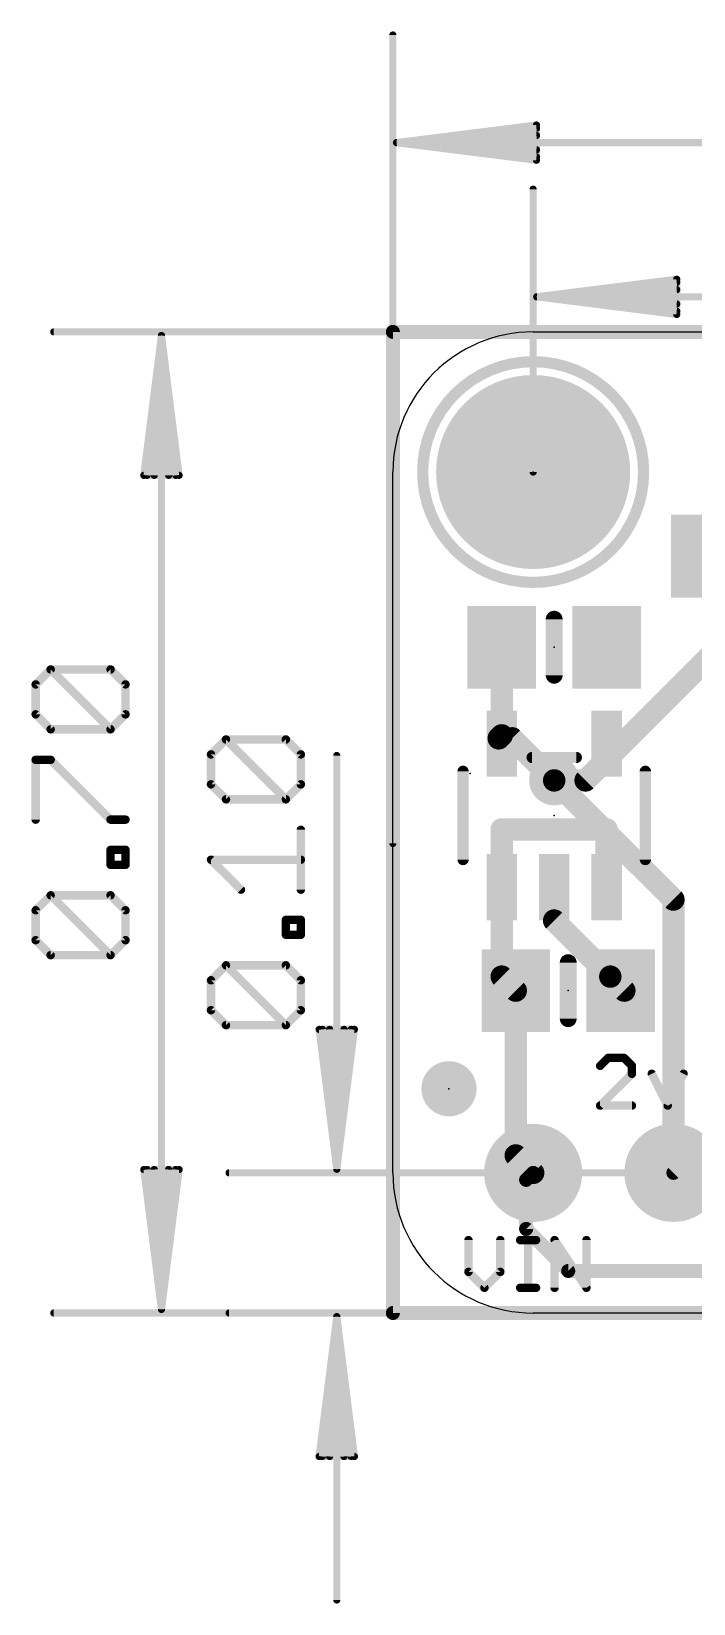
# Model space of a CAD drawing. Extents: x -6.5 to 25, y -5.3 to 24.4.
# Drawn here: x -6.54 to 5.44, y -5.27 to 23.22 of the extents above; entities that cross this region are included whole.
import ezdxf

# ---------------------------------------------------------------- set-up
doc = ezdxf.new("R2010")
doc.units = 0
for name, color, linetype in [('1', 12, 'CONTINUOUS'), ('16', 132, 'CONTINUOUS'), ('17', 110, 'CONTINUOUS'), ('18', 110, 'CONTINUOUS'), ('20', 53, 'CONTINUOUS'), ('21', 40, 'CONTINUOUS'), ('23', 53, 'CONTINUOUS'), ('24', 53, 'CONTINUOUS'), ('47', 253, 'CONTINUOUS')]:
    doc.layers.add(name, color=color, linetype=linetype)

# ---------------------------------------------------------------- blocks, each defined once
blk = doc.blocks.new('RECT')
blk.add_solid([(-0.5, -0.5), (0.5, -0.5), (-0.5, 0.5), (0.5, 0.5)])
blk = doc.blocks.new('PIE')
at = {"const_width": 0.5}
blk.add_lwpolyline([(0, -0.25, 1), (0, 0.25, 1), (0, -0.25)], format="xyb", dxfattribs=at)
blk = doc.blocks.new('ROUNDP')
at = {"const_width": 0.5}
blk.add_lwpolyline([(0, -0.25, 1), (0, 0.25, 1), (0, -0.25)], format="xyb", dxfattribs=at)
blk = doc.blocks.new('ROUNDV')
at = {"const_width": 0.5}
blk.add_lwpolyline([(0, -0.25, 1), (0, 0.25, 1), (0, -0.25)], format="xyb", dxfattribs=at)

msp = doc.modelspace()

# ---------------------------------------------------------------- linework, layer by layer
at = {"layer": '1'}
for points, const_width in [([(0, 17.78), (20.32, 17.78)], 0.254), ([(0, 0), (0, 17.78)], 0.254), ([(1.971, 10.4677), (1.971, 12.065)], 0.4064), ([(1.971, 10.4677), (1.9173, 10.414)], 0.4064), ([(1.9173, 10.414), (2.159, 10.414)], 0.4064), ([(1.971, 10.3171), (1.971, 10.4677)], 0.4064), ([(2.159, 10.414), (2.921, 9.652)], 0.4064), ([(1.971, 7.7169), (1.971, 8.763)], 0.4064), ([(1.971, 8.763), (3.871, 8.763)], 0.4064), ([(3.871, 8.763), (3.871, 7.7169)], 0.4064), ([(1.971, 6.096), (1.971, 7.7169)], 0.4064), ([(2.921, 7.7169), (2.921, 7.112)], 0.4064), ([(2.921, 7.112), (3.937, 6.096)], 0.4064), ([(2.225, 5.842), (1.971, 6.096)], 0.4064), ([(3.937, 6.096), (4.191, 5.842)], 0.4064), ([(3.937, 5.842), (3.937, 6.096)], 0.4064), ([(2.225, 2.855), (2.225, 5.842)], 0.4064), ([(4.125, 5.842), (3.937, 5.842)], 0.4064), ([(5.08, 2.54), (6.35, 3.81)], 0.254), ([(2.54, 2.54), (2.225, 2.855)], 0.4064), ([(2.413, 2.413), (2.54, 2.54)], 0.254), ([(2.413, 1.524), (2.413, 2.413)], 0.254), ([(3.175, 0.762), (2.413, 1.524)], 0.254), ([(16.002, 0.762), (3.175, 0.762)], 0.254), ([(20.32, 0), (0, 0)], 0.254)]:
    msp.add_lwpolyline(points, dxfattribs=dict(at, const_width=const_width))
for points, const_width in [([(0, 17.8435, 1), (0, 17.7165)], 0.127), ([(0.0635, 17.78, 1), (-0.0635, 17.78)], 0.127), ([(2.0726, 12.065, 1), (1.8694, 12.065)], 0.2032), ([(1.9173, 10.5156, 1), (1.9173, 10.3124)], 0.2032), ([(1.8454, 10.4858, 1), (1.9891, 10.3422)], 0.2032), ([(2.0726, 10.4677, 1), (1.8694, 10.4677)], 0.2032), ([(1.8694, 10.4677, 1), (2.0726, 10.4677)], 0.2032), ([(2.0428, 10.3959, 1), (1.8992, 10.5396)], 0.2032), ([(2.2308, 10.4858, 1), (2.0872, 10.3422)], 0.2032), ([(2.159, 10.3124, 1), (2.159, 10.5156)], 0.2032), ([(1.8694, 10.3171, 1), (2.0726, 10.3171)], 0.2032), ([(2.8492, 9.5802, 1), (2.9928, 9.7238)], 0.2032), ([(2.0726, 8.763, 1), (1.8694, 8.763)], 0.2032), ([(1.971, 8.8646, 1), (1.971, 8.6614)], 0.2032), ([(3.9726, 8.763, 1), (3.7694, 8.763)], 0.2032), ([(3.871, 8.6614, 1), (3.871, 8.8646)], 0.2032), ([(2.0726, 7.7169, 1), (1.8694, 7.7169)], 0.2032), ([(1.8694, 7.7169, 1), (2.0726, 7.7169)], 0.2032), ([(3.0226, 7.7169, 1), (2.8194, 7.7169)], 0.2032), ([(3.7694, 7.7169, 1), (3.9726, 7.7169)], 0.2032), ([(2.8194, 7.112, 1), (3.0226, 7.112)], 0.2032), ([(2.9928, 7.1838, 1), (2.8492, 7.0402)], 0.2032), ([(2.0428, 6.1678, 1), (1.8992, 6.0242)], 0.2032), ([(4.0386, 6.096, 1), (3.8354, 6.096)], 0.2032), ([(4.0088, 6.1678, 1), (3.8652, 6.0242)], 0.2032), ([(3.8652, 6.0242, 1), (4.0088, 6.1678)], 0.2032), ([(1.8694, 6.096, 1), (2.0726, 6.096)], 0.2032), ([(2.3266, 5.842, 1), (2.1234, 5.842)], 0.2032), ([(2.1532, 5.7702, 1), (2.2968, 5.9138)], 0.2032), ([(3.937, 5.9436, 1), (3.937, 5.7404)], 0.2032), ([(4.1192, 5.7702, 1), (4.2628, 5.9138)], 0.2032), ([(4.125, 5.7404, 1), (4.125, 5.9436)], 0.2032), ([(3.8354, 5.842, 1), (4.0386, 5.842)], 0.2032), ([(2.1234, 2.855, 1), (2.3266, 2.855)], 0.2032), ([(2.2968, 2.9268, 1), (2.1532, 2.7832)], 0.2032), ([(2.4682, 2.4682, 1), (2.6118, 2.6118)], 0.2032), ([(2.5849, 2.4951, 1), (2.4951, 2.5849)], 0.127), ([(5.0351, 2.5849, 1), (5.1249, 2.4951)], 0.127), ([(2.4765, 2.413, 1), (2.3495, 2.413)], 0.127), ([(2.3681, 2.4579, 1), (2.4579, 2.3681)], 0.127), ([(2.4579, 1.5689, 1), (2.3681, 1.4791)], 0.127), ([(2.3495, 1.524, 1), (2.4765, 1.524)], 0.127), ([(3.175, 0.8255, 1), (3.175, 0.6985)], 0.127), ([(3.1301, 0.7171, 1), (3.2199, 0.8069)], 0.127), ([(0, 0.0635, 1), (0, -0.0635)], 0.127), ([(-0.0635, 0, 1), (0.0635, 0)], 0.127)]:
    msp.add_lwpolyline(points, format="xyb", dxfattribs=dict(at, const_width=const_width))
at = {"layer": '16'}
for points, const_width in [([(0, 17.78), (20.32, 17.78)], 0.254), ([(0, 0), (0, 17.78)], 0.254), ([(3.49, 9.652), (7.554, 13.716)], 0.4064), ([(2.921, 9.652), (5.08, 7.493)], 0.4064), ([(2.921, 9.652), (3.49, 9.652)], 0.4064), ([(5.08, 7.493), (5.08, 2.54)], 0.4064), ([(20.32, 0), (0, 0)], 0.254)]:
    msp.add_lwpolyline(points, dxfattribs=dict(at, const_width=const_width))
for points, const_width in [([(0, 17.8435, 1), (0, 17.7165)], 0.127), ([(0.0635, 17.78, 1), (-0.0635, 17.78)], 0.127), ([(2.921, 9.7536, 1), (2.921, 9.5504)], 0.2032), ([(2.9928, 9.7238, 1), (2.8492, 9.5802)], 0.2032), ([(3.4182, 9.7238, 1), (3.5618, 9.5802)], 0.2032), ([(3.49, 9.5504, 1), (3.49, 9.7536)], 0.2032), ([(5.1816, 7.493, 1), (4.9784, 7.493)], 0.2032), ([(5.0082, 7.4212, 1), (5.1518, 7.5648)], 0.2032), ([(4.9784, 2.54, 1), (5.1816, 2.54)], 0.2032), ([(0, 0.0635, 1), (0, -0.0635)], 0.127), ([(-0.0635, 0, 1), (0.0635, 0)], 0.127)]:
    msp.add_lwpolyline(points, format="xyb", dxfattribs=dict(at, const_width=const_width))
at = {"layer": '20'}
for p, q in [((2.54, 17.78), (17.78, 17.78)), ((0, 2.54), (0, 15.24)), ((17.78, 0), (2.54, 0))]:
    msp.add_line(p, q, dxfattribs=at)
for centre, start, end in [((2.54, 15.24), 90, 180), ((2.54, 2.54), 180, 270)]:
    msp.add_arc(centre, 2.54, start, end, dxfattribs=at)
at = {"layer": '21'}
for points, const_width in [([(2.54, 13.24, 1), (2.54, 17.24, 1), (2.54, 13.24)], 0.2032), ([(2.9972, 12.573, 1), (2.8448, 12.573)], 0.1524), ([(2.8448, 11.557, 1), (2.9972, 11.557)], 0.1524), ([(2.521, 10.1178, 1), (2.521, 10.0162)], 0.1016), ([(3.321, 10.0162, 1), (3.321, 10.1178)], 0.1016), ([(1.3218, 9.817, 1), (1.2202, 9.817)], 0.1016), ([(4.6218, 9.817, 1), (4.5202, 9.817)], 0.1016), ([(1.2202, 8.217, 1), (1.3218, 8.217)], 0.1016), ([(4.5202, 8.217, 1), (4.6218, 8.217)], 0.1016), ([(3.2512, 6.35, 1), (3.0988, 6.35)], 0.1524), ([(3.0988, 5.334, 1), (3.2512, 5.334)], 0.1524), ([(3.897, 4.6616, 1), (3.897, 4.5854)], 0.0762), ([(3.9239, 4.5966, 1), (3.87, 4.6505)], 0.0762), ([(4.212, 4.6505, 1), (4.1581, 4.5966)], 0.0762), ([(4.1851, 4.5854, 1), (4.1851, 4.6616)], 0.0762), ([(3.726, 4.5064, 1), (3.7799, 4.4525)], 0.0762), ([(4.3672, 4.4795, 1), (4.291, 4.4795)], 0.0762), ([(4.291, 4.3354, 1), (4.3672, 4.3354)], 0.0762), ([(4.3022, 4.4525, 1), (4.3561, 4.5064)], 0.0762), ([(4.3561, 4.3085, 1), (4.3022, 4.3624)], 0.0762), ([(4.7225, 4.3525, 1), (4.6544, 4.3184)], 0.0762), ([(5.2987, 4.3184, 1), (5.2306, 4.3525)], 0.0762), ([(3.7529, 3.7973, 1), (3.7529, 3.7211)], 0.0762), ([(3.726, 3.7861, 1), (3.7799, 3.7323)], 0.0762), ([(4.3291, 3.7211, 1), (4.3291, 3.7973)], 0.0762), ([(4.9425, 3.7762, 1), (5.0106, 3.7422)], 0.0762), ([(4.9425, 3.7422, 1), (5.0106, 3.7762)], 0.0762), ([(1.4069, 1.3215, 1), (1.3307, 1.3215)], 0.0762), ([(1.9832, 1.3215, 1), (1.907, 1.3215)], 0.0762), ([(2.3044, 1.3596, 1), (2.3044, 1.2834)], 0.0762), ([(2.4865, 1.3215, 1), (2.4103, 1.3215)], 0.0762), ([(2.5925, 1.2834, 1), (2.5925, 1.3596)], 0.0762), ([(2.9597, 1.3427, 1), (2.8963, 1.3004)], 0.0762), ([(2.9661, 1.3215, 1), (2.8899, 1.3215)], 0.0762), ([(3.5424, 1.3215, 1), (3.4662, 1.3215)], 0.0762), ([(1.3958, 0.7723, 1), (1.3419, 0.7184)], 0.0762), ([(1.3307, 0.7453, 1), (1.4069, 0.7453)], 0.0762), ([(1.907, 0.7453, 1), (1.9832, 0.7453)], 0.0762), ([(1.972, 0.7184, 1), (1.9181, 0.7723)], 0.0762), ([(1.63, 0.4841, 1), (1.6839, 0.4303)], 0.0762), ([(1.63, 0.4303, 1), (1.6839, 0.4841)], 0.0762), ([(2.3044, 0.4953, 1), (2.3044, 0.4191)], 0.0762), ([(2.4103, 0.4572, 1), (2.4865, 0.4572)], 0.0762), ([(2.5925, 0.4191, 1), (2.5925, 0.4953)], 0.0762), ([(2.8899, 0.4572, 1), (2.9661, 0.4572)], 0.0762), ([(3.4662, 0.4572, 1), (3.5424, 0.4572)], 0.0762), ([(3.4726, 0.4361, 1), (3.536, 0.4783)], 0.0762)]:
    msp.add_lwpolyline(points, format="xyb", dxfattribs=dict(at, const_width=const_width))
for points, const_width in [([(2.921, 12.573), (2.921, 11.557)], 0.3048), ([(2.521, 10.067), (3.321, 10.067)], 0.2032), ([(1.271, 9.817), (1.271, 8.217)], 0.2032), ([(4.571, 9.817), (4.571, 8.217)], 0.2032), ([(3.175, 6.35), (3.175, 5.334)], 0.3048), ([(3.897, 4.6235), (3.7529, 4.4795)], 0.1524), ([(4.1851, 4.6235), (3.897, 4.6235)], 0.1524), ([(4.3291, 4.4795), (4.1851, 4.6235)], 0.1524), ([(3.7529, 3.7592), (4.3291, 4.3354)], 0.1524), ([(4.3291, 4.3354), (4.3291, 4.4795)], 0.1524), ([(4.6884, 4.3354), (4.9766, 3.7592)], 0.1524), ([(4.9766, 3.7592), (5.2647, 4.3354)], 0.1524), ([(4.3291, 3.7592), (3.7529, 3.7592)], 0.1524), ([(1.3688, 1.3215), (1.3688, 0.7453)], 0.1524), ([(1.9451, 0.7453), (1.9451, 1.3215)], 0.1524), ([(2.3044, 1.3215), (2.5925, 1.3215)], 0.1524), ([(2.4484, 0.4572), (2.4484, 1.3215)], 0.1524), ([(2.928, 0.4572), (2.928, 1.3215)], 0.1524), ([(2.928, 1.3215), (3.5043, 0.4572)], 0.1524), ([(3.5043, 0.4572), (3.5043, 1.3215)], 0.1524), ([(1.3688, 0.7453), (1.657, 0.4572)], 0.1524), ([(1.657, 0.4572), (1.9451, 0.7453)], 0.1524), ([(2.3044, 0.4572), (2.5925, 0.4572)], 0.1524)]:
    msp.add_lwpolyline(points, dxfattribs=dict(at, const_width=const_width))
at = {"layer": '23'}
for p in [(2.54, 15.24), (2.921, 12.065), (2.921, 9.017), (3.175, 5.842), (1.016, 4.064)]:
    msp.add_point(p, dxfattribs=at)
at = {"layer": '24'}
msp.add_point((1.397, 9.779), dxfattribs=at)
at = {"layer": '47'}
for points, const_width in [([(0, 8.509), (0, 23.159)], 0.13), ([(0.065, 21.209), (2.6, 21.5282)], 0.13), ([(0.065, 21.209), (2.6, 21.469)], 0.13), ([(0.065, 21.209), (2.6, 21.339)], 0.13), ([(2.6, 21.5282), (2.6, 20.8898)], 0.13), ([(0.065, 21.209), (20.255, 21.209)], 0.13), ([(2.6, 20.8898), (0.065, 21.209)], 0.13), ([(2.6, 21.079), (0.065, 21.209)], 0.13), ([(2.6, 20.949), (0.065, 21.209)], 0.13), ([(2.54, 15.24), (2.54, 20.365)], 0.13), ([(2.605, 18.415), (5.14, 18.7342)], 0.13), ([(2.605, 18.415), (5.14, 18.675)], 0.13), ([(2.605, 18.415), (5.14, 18.545)], 0.13), ([(5.14, 18.7342), (5.14, 18.0958)], 0.13), ([(2.605, 18.415), (17.715, 18.415)], 0.13), ([(5.14, 18.0958), (2.605, 18.415)], 0.13), ([(5.14, 18.285), (2.605, 18.415)], 0.13), ([(5.14, 18.155), (2.605, 18.415)], 0.13), ([(9.017, 17.78), (-6.141, 17.78)], 0.13), ([(-4.191, 17.715), (-4.5102, 15.18)], 0.13), ([(-4.191, 17.715), (-4.451, 15.18)], 0.13), ([(-4.191, 17.715), (-4.321, 15.18)], 0.13), ([(-4.191, 0.065), (-4.191, 17.715)], 0.13), ([(-3.8718, 15.18), (-4.191, 17.715)], 0.13), ([(-4.061, 15.18), (-4.191, 17.715)], 0.13), ([(-3.931, 15.18), (-4.191, 17.715)], 0.13), ([(-4.5102, 15.18), (-3.8718, 15.18)], 0.13), ([(-6.4687, 11.3912), (-6.1975, 11.6624)], 0.1524), ([(-6.1975, 11.6624), (-5.1129, 11.6624)], 0.1524), ([(-5.1129, 10.5777), (-6.1975, 11.6624)], 0.1524), ([(-5.1129, 11.6624), (-4.8417, 11.3912)], 0.1524), ([(-6.4687, 10.8489), (-6.4687, 11.3912)], 0.1524), ([(-4.8417, 11.3912), (-4.8417, 10.8489)], 0.1524), ([(-6.1975, 10.5777), (-6.4687, 10.8489)], 0.1524), ([(-4.8417, 10.8489), (-5.1129, 10.5777)], 0.1524), ([(-5.1129, 10.5777), (-6.1975, 10.5777)], 0.1524), ([(-3.2937, 10.1226), (-3.0225, 10.3938)], 0.1524), ([(-3.0225, 10.3938), (-1.9379, 10.3938)], 0.1524), ([(-1.9379, 9.3091), (-3.0225, 10.3938)], 0.1524), ([(-1.9379, 10.3938), (-1.6667, 10.1226)], 0.1524), ([(-6.4687, 8.9405), (-6.4687, 10.0252)], 0.1524), ([(-6.4687, 10.0252), (-6.1975, 10.0252)], 0.1524), ([(-6.1975, 10.0252), (-5.1129, 8.9405)], 0.1524), ([(-3.2937, 9.5803), (-3.2937, 10.1226)], 0.1524), ([(-1.6667, 10.1226), (-1.6667, 9.5803)], 0.1524), ([(-1.016, 2.605), (-1.016, 10.1028)], 0.13), ([(-3.0225, 9.3091), (-3.2937, 9.5803)], 0.1524), ([(-1.6667, 9.5803), (-1.9379, 9.3091)], 0.1524), ([(-1.9379, 9.3091), (-3.0225, 9.3091)], 0.1524), ([(-5.1129, 8.9405), (-4.8417, 8.9405)], 0.1524), ([(-1.6667, 7.6719), (-1.6667, 8.7566)], 0.1524), ([(-5.1129, 8.122), (-5.1129, 8.3931)], 0.1524), ([(-5.1129, 8.3931), (-4.8417, 8.3931)], 0.1524), ([(-4.8417, 8.3931), (-4.8417, 8.122)], 0.1524), ([(-2.7514, 7.6719), (-3.2937, 8.2143)], 0.1524), ([(-3.2937, 8.2143), (-1.6667, 8.2143)], 0.1524), ([(-4.8417, 8.122), (-5.1129, 8.122)], 0.1524), ([(-6.4687, 7.2983), (-6.1975, 7.5695)], 0.1524), ([(-6.1975, 7.5695), (-5.1129, 7.5695)], 0.1524), ([(-5.1129, 6.4848), (-6.1975, 7.5695)], 0.1524), ([(-5.1129, 7.5695), (-4.8417, 7.2983)], 0.1524), ([(-6.4687, 6.756), (-6.4687, 7.2983)], 0.1524), ([(-4.8417, 7.2983), (-4.8417, 6.756)], 0.1524), ([(-1.9379, 6.8534), (-1.9379, 7.1245)], 0.1524), ([(-1.9379, 7.1245), (-1.6667, 7.1245)], 0.1524), ([(-1.6667, 7.1245), (-1.6667, 6.8534)], 0.1524), ([(-1.6667, 6.8534), (-1.9379, 6.8534)], 0.1524), ([(-6.1975, 6.4848), (-6.4687, 6.756)], 0.1524), ([(-5.1129, 6.4848), (-6.1975, 6.4848)], 0.1524), ([(-4.8417, 6.756), (-5.1129, 6.4848)], 0.1524), ([(-3.2937, 6.0297), (-3.0225, 6.3009)], 0.1524), ([(-3.0225, 6.3009), (-1.9379, 6.3009)], 0.1524), ([(-1.9379, 5.2162), (-3.0225, 6.3009)], 0.1524), ([(-1.9379, 6.3009), (-1.6667, 6.0297)], 0.1524), ([(-3.2937, 5.4874), (-3.2937, 6.0297)], 0.1524), ([(-1.6667, 6.0297), (-1.6667, 5.4874)], 0.1524), ([(-3.0225, 5.2162), (-3.2937, 5.4874)], 0.1524), ([(-1.6667, 5.4874), (-1.9379, 5.2162)], 0.1524), ([(-1.9379, 5.2162), (-3.0225, 5.2162)], 0.1524), ([(-1.016, 2.605), (-1.3352, 5.14)], 0.13), ([(-1.3352, 5.14), (-0.6968, 5.14)], 0.13), ([(-1.016, 2.605), (-1.276, 5.14)], 0.13), ([(-1.016, 2.605), (-1.146, 5.14)], 0.13), ([(-0.6968, 5.14), (-1.016, 2.605)], 0.13), ([(-0.886, 5.14), (-1.016, 2.605)], 0.13), ([(-0.756, 5.14), (-1.016, 2.605)], 0.13), ([(-4.191, 0.065), (-4.5102, 2.6)], 0.13), ([(-4.5102, 2.6), (-3.8718, 2.6)], 0.13), ([(-4.191, 0.065), (-4.451, 2.6)], 0.13), ([(-4.191, 0.065), (-4.321, 2.6)], 0.13), ([(-3.8718, 2.6), (-4.191, 0.065)], 0.13), ([(-4.061, 2.6), (-4.191, 0.065)], 0.13), ([(-3.931, 2.6), (-4.191, 0.065)], 0.13), ([(10.16, 2.54), (-2.966, 2.54)], 0.13), ([(6.223, 0), (-6.141, 0)], 0.13), ([(10.414, 0), (-2.966, 0)], 0.13), ([(-1.016, -0.065), (-1.3352, -2.6)], 0.13), ([(-1.016, -0.065), (-1.276, -2.6)], 0.13), ([(-1.016, -0.065), (-1.146, -2.6)], 0.13), ([(-1.016, -0.065), (-1.016, -5.2)], 0.13), ([(-0.6968, -2.6), (-1.016, -0.065)], 0.13), ([(-0.886, -2.6), (-1.016, -0.065)], 0.13), ([(-0.756, -2.6), (-1.016, -0.065)], 0.13), ([(-1.3352, -2.6), (-0.6968, -2.6)], 0.13)]:
    msp.add_lwpolyline(points, dxfattribs=dict(at, const_width=const_width))
for points, const_width in [([(0.0325, 23.159, 1), (-0.0325, 23.159)], 0.065), ([(2.6325, 21.5282, 1), (2.5675, 21.5282)], 0.065), ([(2.6041, 21.496, 1), (2.5959, 21.5605)], 0.065), ([(2.6033, 21.4367, 1), (2.5967, 21.5013)], 0.065), ([(2.6017, 21.3065, 1), (2.5983, 21.3715)], 0.065), ([(0.065, 21.2415, 1), (0.065, 21.1765)], 0.065), ([(0.0691, 21.2412, 1), (0.0609, 21.1768)], 0.065), ([(0.0633, 21.2415, 1), (0.0667, 21.1765)], 0.065), ([(0.0667, 21.2415, 1), (0.0633, 21.1765)], 0.065), ([(0.0683, 21.2413, 1), (0.0617, 21.1767)], 0.065), ([(0.0617, 21.2413, 1), (0.0683, 21.1767)], 0.065), ([(0.0609, 21.2412, 1), (0.0691, 21.1768)], 0.065), ([(2.5983, 21.0465, 1), (2.6017, 21.1115)], 0.065), ([(2.5675, 20.8898, 1), (2.6325, 20.8898)], 0.065), ([(2.5959, 20.8575, 1), (2.6041, 20.922)], 0.065), ([(2.5967, 20.9167, 1), (2.6033, 20.9813)], 0.065), ([(2.5725, 20.365, 1), (2.5075, 20.365)], 0.065), ([(5.1725, 18.7342, 1), (5.1075, 18.7342)], 0.065), ([(5.1441, 18.702, 1), (5.1359, 18.7665)], 0.065), ([(5.1433, 18.6427, 1), (5.1367, 18.7073)], 0.065), ([(5.1417, 18.5125, 1), (5.1383, 18.5775)], 0.065), ([(2.605, 18.4475, 1), (2.605, 18.3825)], 0.065), ([(2.6091, 18.4472, 1), (2.6009, 18.3828)], 0.065), ([(2.6033, 18.4475, 1), (2.6067, 18.3825)], 0.065), ([(2.6067, 18.4475, 1), (2.6033, 18.3825)], 0.065), ([(2.6083, 18.4473, 1), (2.6017, 18.3827)], 0.065), ([(2.6017, 18.4473, 1), (2.6083, 18.3827)], 0.065), ([(2.6009, 18.4472, 1), (2.6091, 18.3828)], 0.065), ([(5.1383, 18.2525, 1), (5.1417, 18.3175)], 0.065), ([(5.1075, 18.0958, 1), (5.1725, 18.0958)], 0.065), ([(5.1359, 18.0635, 1), (5.1441, 18.128)], 0.065), ([(5.1367, 18.1227, 1), (5.1433, 18.1873)], 0.065), ([(-6.141, 17.8125, 1), (-6.141, 17.7475)], 0.065), ([(-4.1585, 17.715, 1), (-4.2235, 17.715)], 0.065), ([(-4.1588, 17.7191, 1), (-4.2232, 17.7109)], 0.065), ([(-4.1585, 17.7133, 1), (-4.2235, 17.7167)], 0.065), ([(-4.1585, 17.7167, 1), (-4.2235, 17.7133)], 0.065), ([(-4.1587, 17.7183, 1), (-4.2233, 17.7117)], 0.065), ([(-4.1587, 17.7117, 1), (-4.2233, 17.7183)], 0.065), ([(-4.1588, 17.7109, 1), (-4.2232, 17.7191)], 0.065), ([(-4.5425, 15.1841, 1), (-4.478, 15.1759)], 0.065), ([(-4.5102, 15.2125, 1), (-4.5102, 15.1475)], 0.065), ([(-4.4833, 15.1833, 1), (-4.4187, 15.1767)], 0.065), ([(-4.3535, 15.1817, 1), (-4.2885, 15.1783)], 0.065), ([(-4.0935, 15.1783, 1), (-4.0285, 15.1817)], 0.065), ([(-3.9633, 15.1767, 1), (-3.8987, 15.1833)], 0.065), ([(-3.904, 15.1759, 1), (-3.8395, 15.1841)], 0.065), ([(-3.8718, 15.1475, 1), (-3.8718, 15.2125)], 0.065), ([(2.5075, 15.24, 1), (2.5725, 15.24)], 0.065), ([(-6.1706, 11.6893, 1), (-6.2245, 11.6354)], 0.0762), ([(-6.1975, 11.7005, 1), (-6.1975, 11.6243)], 0.0762), ([(-6.1706, 11.6354, 1), (-6.2245, 11.6893)], 0.0762), ([(-5.0859, 11.6893, 1), (-5.1398, 11.6354)], 0.0762), ([(-5.1129, 11.6243, 1), (-5.1129, 11.7005)], 0.0762), ([(-6.4306, 11.3912, 1), (-6.5068, 11.3912)], 0.0762), ([(-6.4956, 11.4181, 1), (-6.4417, 11.3643)], 0.0762), ([(-4.8036, 11.3912, 1), (-4.8798, 11.3912)], 0.0762), ([(-4.8686, 11.3643, 1), (-4.8148, 11.4181)], 0.0762), ([(-6.4417, 10.8758, 1), (-6.4956, 10.8219)], 0.0762), ([(-6.5068, 10.8489, 1), (-6.4306, 10.8489)], 0.0762), ([(-4.8798, 10.8489, 1), (-4.8036, 10.8489)], 0.0762), ([(-4.8148, 10.8219, 1), (-4.8686, 10.8758)], 0.0762), ([(-6.1975, 10.6158, 1), (-6.1975, 10.5396)], 0.0762), ([(-6.2245, 10.5508, 1), (-6.1706, 10.6046)], 0.0762), ([(-5.1398, 10.6046, 1), (-5.0859, 10.5508)], 0.0762), ([(-5.1398, 10.5508, 1), (-5.0859, 10.6046)], 0.0762), ([(-5.1129, 10.5396, 1), (-5.1129, 10.6158)], 0.0762), ([(-2.9956, 10.4207, 1), (-3.0495, 10.3668)], 0.0762), ([(-3.0225, 10.4319, 1), (-3.0225, 10.3557)], 0.0762), ([(-2.9956, 10.3668, 1), (-3.0495, 10.4207)], 0.0762), ([(-1.9109, 10.4207, 1), (-1.9648, 10.3668)], 0.0762), ([(-1.9379, 10.3557, 1), (-1.9379, 10.4319)], 0.0762), ([(-6.4306, 10.0252, 1), (-6.5068, 10.0252)], 0.0762), ([(-6.4687, 10.0633, 1), (-6.4687, 9.9871)], 0.0762), ([(-6.1706, 10.0521, 1), (-6.2245, 9.9983)], 0.0762), ([(-6.1975, 9.9871, 1), (-6.1975, 10.0633)], 0.0762), ([(-3.2556, 10.1226, 1), (-3.3318, 10.1226)], 0.0762), ([(-3.3206, 10.1495, 1), (-3.2667, 10.0956)], 0.0762), ([(-1.6286, 10.1226, 1), (-1.7048, 10.1226)], 0.0762), ([(-1.6936, 10.0956, 1), (-1.6398, 10.1495)], 0.0762), ([(-0.9835, 10.1028, 1), (-1.0485, 10.1028)], 0.065), ([(-3.2667, 9.6072, 1), (-3.3206, 9.5533)], 0.0762), ([(-3.3318, 9.5803, 1), (-3.2556, 9.5803)], 0.0762), ([(-1.7048, 9.5803, 1), (-1.6286, 9.5803)], 0.0762), ([(-1.6398, 9.5533, 1), (-1.6936, 9.6072)], 0.0762), ([(-3.0225, 9.3472, 1), (-3.0225, 9.271)], 0.0762), ([(-3.0495, 9.2821, 1), (-2.9956, 9.336)], 0.0762), ([(-1.9648, 9.336, 1), (-1.9109, 9.2821)], 0.0762), ([(-1.9648, 9.2821, 1), (-1.9109, 9.336)], 0.0762), ([(-1.9379, 9.271, 1), (-1.9379, 9.3472)], 0.0762), ([(-6.5068, 8.9405, 1), (-6.4306, 8.9405)], 0.0762), ([(-5.1129, 8.9786, 1), (-5.1129, 8.9024)], 0.0762), ([(-5.1398, 8.9136, 1), (-5.0859, 8.9675)], 0.0762), ([(-4.8417, 8.9024, 1), (-4.8417, 8.9786)], 0.0762), ([(-1.6286, 8.7566, 1), (-1.7048, 8.7566)], 0.0762), ([(-5.0748, 8.3931, 1), (-5.151, 8.3931)], 0.0762), ([(-5.1129, 8.4312, 1), (-5.1129, 8.355)], 0.0762), ([(-4.8036, 8.3931, 1), (-4.8798, 8.3931)], 0.0762), ([(-4.8417, 8.355, 1), (-4.8417, 8.4312)], 0.0762), ([(-3.2667, 8.2412, 1), (-3.3206, 8.1873)], 0.0762), ([(-3.2937, 8.2524, 1), (-3.2937, 8.1762)], 0.0762), ([(-1.6667, 8.1762, 1), (-1.6667, 8.2524)], 0.0762), ([(-0.0325, 8.509, 1), (0.0325, 8.509)], 0.065), ([(-5.1129, 8.1601, 1), (-5.1129, 8.0839)], 0.0762), ([(-5.151, 8.122, 1), (-5.0748, 8.122)], 0.0762), ([(-4.8798, 8.122, 1), (-4.8036, 8.122)], 0.0762), ([(-4.8417, 8.0839, 1), (-4.8417, 8.1601)], 0.0762), ([(-2.7783, 7.645, 1), (-2.7244, 7.6989)], 0.0762), ([(-1.7048, 7.6719, 1), (-1.6286, 7.6719)], 0.0762), ([(-6.1706, 7.5964, 1), (-6.2245, 7.5425)], 0.0762), ([(-6.1975, 7.6076, 1), (-6.1975, 7.5314)], 0.0762), ([(-6.1706, 7.5425, 1), (-6.2245, 7.5964)], 0.0762), ([(-5.0859, 7.5964, 1), (-5.1398, 7.5425)], 0.0762), ([(-5.1129, 7.5314, 1), (-5.1129, 7.6076)], 0.0762), ([(-6.4306, 7.2983, 1), (-6.5068, 7.2983)], 0.0762), ([(-6.4956, 7.3252, 1), (-6.4417, 7.2714)], 0.0762), ([(-4.8036, 7.2983, 1), (-4.8798, 7.2983)], 0.0762), ([(-4.8686, 7.2714, 1), (-4.8148, 7.3252)], 0.0762), ([(-1.8998, 7.1245, 1), (-1.976, 7.1245)], 0.0762), ([(-1.9379, 7.1626, 1), (-1.9379, 7.0864)], 0.0762), ([(-1.6286, 7.1245, 1), (-1.7048, 7.1245)], 0.0762), ([(-1.6667, 7.0864, 1), (-1.6667, 7.1626)], 0.0762), ([(-1.9379, 6.8915, 1), (-1.9379, 6.8153)], 0.0762), ([(-1.976, 6.8534, 1), (-1.8998, 6.8534)], 0.0762), ([(-1.7048, 6.8534, 1), (-1.6286, 6.8534)], 0.0762), ([(-1.6667, 6.8153, 1), (-1.6667, 6.8915)], 0.0762), ([(-6.4417, 6.7829, 1), (-6.4956, 6.729)], 0.0762), ([(-6.5068, 6.756, 1), (-6.4306, 6.756)], 0.0762), ([(-6.1975, 6.5229, 1), (-6.1975, 6.4467)], 0.0762), ([(-5.1129, 6.4467, 1), (-5.1129, 6.5229)], 0.0762), ([(-4.8798, 6.756, 1), (-4.8036, 6.756)], 0.0762), ([(-4.8148, 6.729, 1), (-4.8686, 6.7829)], 0.0762), ([(-6.2245, 6.4579, 1), (-6.1706, 6.5118)], 0.0762), ([(-5.1398, 6.5118, 1), (-5.0859, 6.4579)], 0.0762), ([(-5.1398, 6.4579, 1), (-5.0859, 6.5118)], 0.0762), ([(-2.9956, 6.3278, 1), (-3.0495, 6.2739)], 0.0762), ([(-3.0225, 6.339, 1), (-3.0225, 6.2628)], 0.0762), ([(-2.9956, 6.2739, 1), (-3.0495, 6.3278)], 0.0762), ([(-1.9109, 6.3278, 1), (-1.9648, 6.2739)], 0.0762), ([(-1.9379, 6.2628, 1), (-1.9379, 6.339)], 0.0762), ([(-3.2556, 6.0297, 1), (-3.3318, 6.0297)], 0.0762), ([(-3.3206, 6.0566, 1), (-3.2667, 6.0028)], 0.0762), ([(-1.6286, 6.0297, 1), (-1.7048, 6.0297)], 0.0762), ([(-1.6936, 6.0028, 1), (-1.6398, 6.0566)], 0.0762), ([(-3.2667, 5.5143, 1), (-3.3206, 5.4604)], 0.0762), ([(-3.3318, 5.4874, 1), (-3.2556, 5.4874)], 0.0762), ([(-1.7048, 5.4874, 1), (-1.6286, 5.4874)], 0.0762), ([(-1.6398, 5.4604, 1), (-1.6936, 5.5143)], 0.0762), ([(-3.0225, 5.2543, 1), (-3.0225, 5.1781)], 0.0762), ([(-3.0495, 5.1893, 1), (-2.9956, 5.2431)], 0.0762), ([(-1.9648, 5.2431, 1), (-1.9109, 5.1893)], 0.0762), ([(-1.9648, 5.1893, 1), (-1.9109, 5.2431)], 0.0762), ([(-1.9379, 5.1781, 1), (-1.9379, 5.2543)], 0.0762), ([(-1.303, 5.1441, 1), (-1.3675, 5.1359)], 0.065), ([(-1.3352, 5.1725, 1), (-1.3352, 5.1075)], 0.065), ([(-1.2437, 5.1433, 1), (-1.3083, 5.1367)], 0.065), ([(-1.1135, 5.1417, 1), (-1.1785, 5.1383)], 0.065), ([(-0.8535, 5.1383, 1), (-0.9185, 5.1417)], 0.065), ([(-0.7237, 5.1367, 1), (-0.7883, 5.1433)], 0.065), ([(-0.6645, 5.1359, 1), (-0.729, 5.1441)], 0.065), ([(-0.6968, 5.1075, 1), (-0.6968, 5.1725)], 0.065), ([(-4.478, 2.6041, 1), (-4.5425, 2.5959)], 0.065), ([(-4.5102, 2.6325, 1), (-4.5102, 2.5675)], 0.065), ([(-4.4187, 2.6033, 1), (-4.4833, 2.5967)], 0.065), ([(-4.2885, 2.6017, 1), (-4.3535, 2.5983)], 0.065), ([(-4.0285, 2.5983, 1), (-4.0935, 2.6017)], 0.065), ([(-3.8987, 2.5967, 1), (-3.9633, 2.6033)], 0.065), ([(-3.8395, 2.5959, 1), (-3.904, 2.6041)], 0.065), ([(-3.8718, 2.5675, 1), (-3.8718, 2.6325)], 0.065), ([(-2.966, 2.5725, 1), (-2.966, 2.5075)], 0.065), ([(-1.0482, 2.6091, 1), (-0.9838, 2.6009)], 0.065), ([(-1.0483, 2.6083, 1), (-0.9837, 2.6017)], 0.065), ([(-1.0485, 2.6033, 1), (-0.9835, 2.6067)], 0.065), ([(-1.0485, 2.6067, 1), (-0.9835, 2.6033)], 0.065), ([(-1.0485, 2.605, 1), (-0.9835, 2.605)], 0.065), ([(-1.0483, 2.6017, 1), (-0.9837, 2.6083)], 0.065), ([(-1.0482, 2.6009, 1), (-0.9838, 2.6091)], 0.065), ([(-6.141, 0.0325, 1), (-6.141, -0.0325)], 0.065), ([(-4.2232, 0.0691, 1), (-4.1588, 0.0609)], 0.065), ([(-4.2233, 0.0683, 1), (-4.1587, 0.0617)], 0.065), ([(-4.2235, 0.0633, 1), (-4.1585, 0.0667)], 0.065), ([(-4.2235, 0.0667, 1), (-4.1585, 0.0633)], 0.065), ([(-4.2235, 0.065, 1), (-4.1585, 0.065)], 0.065), ([(-4.2233, 0.0617, 1), (-4.1587, 0.0683)], 0.065), ([(-4.2232, 0.0609, 1), (-4.1588, 0.0691)], 0.065), ([(-2.966, 0.0325, 1), (-2.966, -0.0325)], 0.065), ([(-0.9835, -0.0667, 1), (-1.0485, -0.0633)], 0.065), ([(-0.9835, -0.0633, 1), (-1.0485, -0.0667)], 0.065), ([(-0.9835, -0.065, 1), (-1.0485, -0.065)], 0.065), ([(-0.9838, -0.0609, 1), (-1.0482, -0.0691)], 0.065), ([(-0.9837, -0.0617, 1), (-1.0483, -0.0683)], 0.065), ([(-0.9837, -0.0683, 1), (-1.0483, -0.0617)], 0.065), ([(-0.9838, -0.0691, 1), (-1.0482, -0.0609)], 0.065), ([(-1.3675, -2.5959, 1), (-1.303, -2.6041)], 0.065), ([(-1.3352, -2.5675, 1), (-1.3352, -2.6325)], 0.065), ([(-0.729, -2.6041, 1), (-0.6645, -2.5959)], 0.065), ([(-0.6968, -2.6325, 1), (-0.6968, -2.5675)], 0.065), ([(-1.3083, -2.5967, 1), (-1.2437, -2.6033)], 0.065), ([(-1.1785, -2.5983, 1), (-1.1135, -2.6017)], 0.065), ([(-0.9185, -2.6017, 1), (-0.8535, -2.5983)], 0.065), ([(-0.7883, -2.6033, 1), (-0.7237, -2.5967)], 0.065), ([(-1.0485, -5.2, 1), (-0.9835, -5.2)], 0.065)]:
    msp.add_lwpolyline(points, format="xyb", dxfattribs=dict(at, const_width=const_width))

# ---------------------------------------------------------------- block references
at = {"layer": '1', "xscale": 1.24, "yscale": 1.5, "rotation": 180}
msp.add_blockref('RECT', (5.654, 13.716), dxfattribs=at)
at = {"layer": '1'}
for p, xscale, yscale in [((1.971, 12.065), 1.24, 1.5), ((3.871, 12.065), 1.24, 1.5), ((1.971, 10.3171), 0.55, 1.2), ((3.871, 10.3171), 0.55, 1.2), ((1.971, 7.7169), 0.55, 1.2), ((2.921, 7.7169), 0.55, 1.2), ((3.871, 7.7169), 0.55, 1.2), ((2.225, 5.842), 1.24, 1.5), ((4.125, 5.842), 1.24, 1.5)]:
    msp.add_blockref('RECT', p, dxfattribs=dict(at, xscale=xscale, yscale=yscale))
msp.add_blockref('PIE', (1.016, 4.064), dxfattribs=at)
at = {"layer": '17', "xscale": 3.516, "yscale": 3.516}
msp.add_blockref('ROUNDP', (2.54, 15.24), dxfattribs=at)
msp.add_blockref('ROUNDP', (2.54, 15.24), dxfattribs=at)
at = {"layer": '17', "xscale": 1.778, "yscale": 1.778, "rotation": 90}
for p in [(2.54, 2.54), (2.54, 2.54), (5.08, 2.54), (5.08, 2.54)]:
    msp.add_blockref('ROUNDP', p, dxfattribs=at)
at = {"layer": '18', "xscale": 0.9064, "yscale": 0.9064}
msp.add_blockref('ROUNDV', (2.921, 9.652), dxfattribs=at)
msp.add_blockref('ROUNDV', (2.921, 9.652), dxfattribs=at)

doc.saveas('drawing.dxf')
